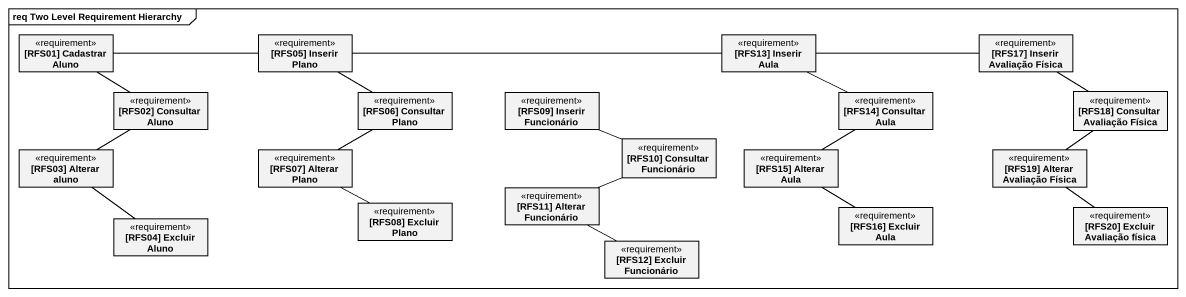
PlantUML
@startuml
mainframe req Two Level Requirement Hierarchy
hide circle
hide empty members
class "[RFS01] Cadastrar Aluno" as RFS01_Cadastrar_Aluno <<requirement>>
class "[RFS05] Inserir Plano" as RFS05_Inserir_Plano <<requirement>>
class "[RFS13] Inserir Aula" as RFS13_Inserir_Aula <<requirement>>
class "[RFS17] Inserir Avaliação Física" as RFS17_Inserir_Avaliação <<requirement>>
class "[RFS02] Consultar Aluno" as RFS02_Consultar_Aluno <<requirement>>
class "[RFS06] Consultar Plano" as RFS06_Consultar_Plano <<requirement>>
class "[RFS09] Inserir Funcionário" as RFS09_Inserir_Funcionário <<requirement>>
class "[RFS14] Consultar Aula" as RFS14_Consultar_Aula <<requirement>>
class "[RFS18] Consultar Avaliação Física" as RFS18_Consultar_Avaliação <<requirement>>
class "[RFS03] Alterar aluno" as RFS03_Alterar_aluno <<requirement>>
class "[RFS07] Alterar Plano" as RFS07_Alterar_Plano <<requirement>>
class "[RFS10] Consultar Funcionário" as RFS10_Consultar_Funcionário <<requirement>>
class "[RFS15] Alterar Aula" as RFS15_Alterar_Aula <<requirement>>
class "[RFS19] Alterar Avaliação Física" as RFS19_Alterar_Avaliação <<requirement>>
class "[RFS08] Excluir Plano" as RFS08_Excluir_Plano <<requirement>>
class "[RFS11] Alterar Funcionário" as RFS11_Alterar_Funcionário <<requirement>>
class "[RFS16] Excluir Aula" as RFS16_Excluir_Aula <<requirement>>
class "[RFS20] Excluir Avaliação física" as RFS20_Excluir_Avaliação <<requirement>>
class "[RFS04] Excluir Aluno" as RFS04_Excluir_Aluno <<requirement>>
class "[RFS12] Excluir Funcionário" as RFS12_Excluir_Funcionário <<requirement>>
RFS01_Cadastrar_Aluno -right- RFS05_Inserir_Plano
RFS01_Cadastrar_Aluno -- RFS02_Consultar_Aluno
RFS05_Inserir_Plano -right- RFS13_Inserir_Aula
RFS05_Inserir_Plano -right- RFS06_Consultar_Plano
RFS13_Inserir_Aula -right- RFS17_Inserir_Avaliação
RFS13_Inserir_Aula -right- RFS14_Consultar_Aula
RFS17_Inserir_Avaliação -- RFS18_Consultar_Avaliação
RFS02_Consultar_Aluno -- RFS03_Alterar_aluno
RFS06_Consultar_Plano -left- RFS07_Alterar_Plano
RFS09_Inserir_Funcionário -right- RFS10_Consultar_Funcionário
RFS14_Consultar_Aula -- RFS15_Alterar_Aula
RFS18_Consultar_Avaliação -- RFS19_Alterar_Avaliação
RFS03_Alterar_aluno -- RFS04_Excluir_Aluno
RFS07_Alterar_Plano -right- RFS08_Excluir_Plano
RFS10_Consultar_Funcionário -left- RFS11_Alterar_Funcionário
RFS15_Alterar_Aula -- RFS16_Excluir_Aula
RFS19_Alterar_Avaliação -- RFS20_Excluir_Avaliação
RFS11_Alterar_Funcionário -right- RFS12_Excluir_Funcionário
@enduml
